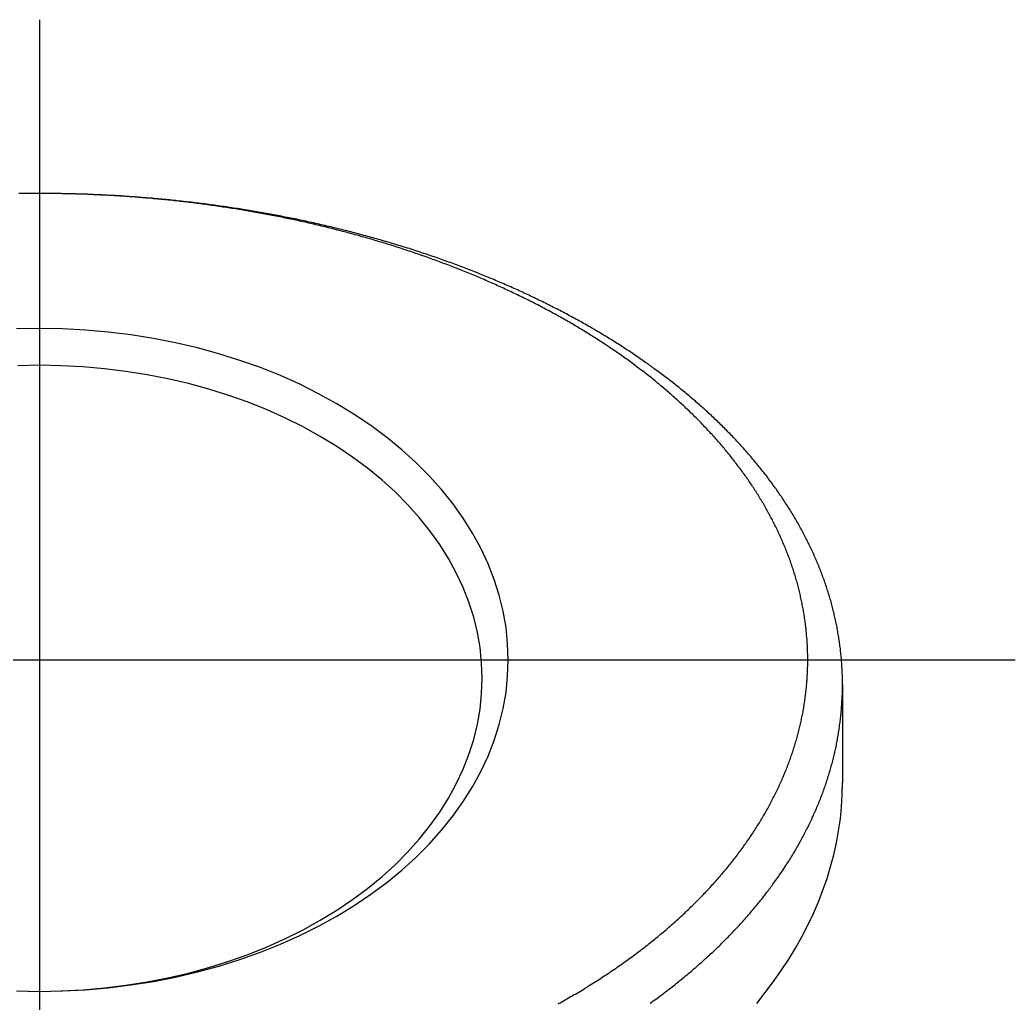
# Model space of a CAD drawing. Extents: x -9.8 to 63.4, y -19.1 to 44.7.
# Drawn here: x 51.97 to 63.43, y 33.32 to 44.65 of the extents above; entities that cross this region are included whole.
import ezdxf

# ---------------------------------------------------------------- set-up
doc = ezdxf.new("R2010")
doc.units = 0
doc.linetypes.add('CENTER', pattern=[50.8, 31.75, -6.35, 6.35, -6.35])
doc.layers.get('0').update_dxf_attribs({"linetype": 'CONTINUOUS'})
doc.layers.add('CENTER', color=1, linetype='CENTER')

msp = doc.modelspace()

# ---------------------------------------------------------------- linework, layer by layer
at = {"color": 7, "linetype": 'CONTINUOUS'}
msp.add_line((61.447, 36.995), (61.447, 35.863), dxfattribs=at)
at = {"color": 7}
for points in [[(59.23, 33.321, 0), (59.248, 33.334, 0), (59.267, 33.348, 0), (59.285, 33.361, 0), (59.304, 33.374, 0), (59.322, 33.388, 0), (59.34, 33.401, 0), (59.358, 33.415, 0), (59.376, 33.428, 0), (59.394, 33.442, 0), (59.412, 33.456, 0), (59.43, 33.469, 0), (59.448, 33.483, 0), (59.466, 33.497, 0), (59.483, 33.51, 0), (59.501, 33.524, 0), (59.518, 33.538, 0), (59.536, 33.552, 0), (59.553, 33.566, 0), (59.571, 33.58, 0), (59.588, 33.594, 0), (59.605, 33.608, 0), (59.622, 33.622, 0), (59.639, 33.636, 0), (59.656, 33.65, 0), (59.673, 33.664, 0), (59.69, 33.678, 0), (59.706, 33.692, 0), (59.723, 33.706, 0), (59.739, 33.721, 0), (59.756, 33.735, 0), (59.773, 33.749, 0), (59.789, 33.764, 0), (59.805, 33.778, 0), (59.821, 33.792, 0), (59.837, 33.807, 0), (59.853, 33.821, 0), (59.869, 33.836, 0), (59.885, 33.85, 0), (59.901, 33.864, 0), (59.917, 33.879, 0), (59.932, 33.894, 0), (59.948, 33.908, 0), (59.964, 33.923, 0), (59.979, 33.937, 0), (59.994, 33.952, 0), (60.01, 33.967, 0), (60.025, 33.981, 0), (60.04, 33.996, 0), (60.055, 34.011, 0), (60.07, 34.026, 0), (60.085, 34.04, 0), (60.099, 34.055, 0), (60.114, 34.07, 0), (60.129, 34.085, 0), (60.143, 34.099, 0), (60.158, 34.114, 0), (60.172, 34.129, 0), (60.186, 34.144, 0), (60.2, 34.159, 0), (60.215, 34.174, 0), (60.228, 34.189, 0), (60.242, 34.204, 0), (60.256, 34.219, 0), (60.27, 34.234, 0), (60.284, 34.249, 0), (60.297, 34.264, 0), (60.311, 34.279, 0), (60.325, 34.294, 0), (60.338, 34.31, 0), (60.351, 34.325, 0), (60.364, 34.34, 0), (60.378, 34.355, 0), (60.391, 34.37, 0), (60.404, 34.385, 0), (60.416, 34.401, 0), (60.429, 34.416, 0), (60.442, 34.431, 0), (60.455, 34.447, 0), (60.467, 34.462, 0), (60.48, 34.477, 0), (60.492, 34.492, 0), (60.505, 34.508, 0), (60.517, 34.523, 0), (60.529, 34.538, 0), (60.541, 34.554, 0), (60.553, 34.569, 0), (60.565, 34.585, 0), (60.577, 34.6, 0), (60.589, 34.616, 0), (60.6, 34.631, 0), (60.612, 34.647, 0), (60.623, 34.662, 0), (60.635, 34.678, 0), (60.646, 34.693, 0), (60.657, 34.709, 0), (60.669, 34.724, 0), (60.68, 34.74, 0), (60.691, 34.755, 0), (60.702, 34.771, 0), (60.712, 34.786, 0), (60.723, 34.802, 0), (60.734, 34.818, 0), (60.745, 34.833, 0), (60.755, 34.849, 0), (60.766, 34.865, 0), (60.776, 34.88, 0), (60.786, 34.896, 0), (60.797, 34.912, 0), (60.807, 34.927, 0), (60.817, 34.943, 0), (60.827, 34.959, 0), (60.837, 34.975, 0), (60.846, 34.99, 0), (60.856, 35.006, 0), (60.866, 35.022, 0), (60.875, 35.038, 0), (60.885, 35.053, 0), (60.894, 35.069, 0), (60.904, 35.085, 0), (60.913, 35.101, 0), (60.922, 35.117, 0), (60.931, 35.133, 0), (60.94, 35.149, 0), (60.949, 35.164, 0), (60.958, 35.18, 0), (60.967, 35.196, 0), (60.975, 35.212, 0), (60.984, 35.228, 0), (60.992, 35.244, 0), (61.001, 35.26, 0), (61.009, 35.276, 0), (61.017, 35.292, 0), (61.026, 35.308, 0), (61.034, 35.324, 0), (61.042, 35.34, 0), (61.05, 35.356, 0), (61.058, 35.372, 0), (61.065, 35.388, 0), (61.073, 35.404, 0), (61.081, 35.42, 0), (61.088, 35.436, 0), (61.096, 35.452, 0), (61.103, 35.468, 0), (61.111, 35.484, 0), (61.118, 35.5, 0), (61.125, 35.516, 0), (61.132, 35.532, 0), (61.139, 35.548, 0), (61.146, 35.565, 0), (61.153, 35.581, 0), (61.16, 35.597, 0), (61.166, 35.613, 0), (61.173, 35.629, 0), (61.179, 35.645, 0), (61.186, 35.661, 0), (61.192, 35.677, 0), (61.199, 35.694, 0), (61.205, 35.71, 0), (61.211, 35.726, 0), (61.217, 35.742, 0), (61.223, 35.758, 0), (61.229, 35.774, 0), (61.234, 35.791, 0), (61.24, 35.807, 0), (61.246, 35.823, 0), (61.251, 35.839, 0), (61.257, 35.855, 0), (61.262, 35.872, 0), (61.268, 35.888, 0), (61.273, 35.904, 0), (61.278, 35.92, 0), (61.283, 35.937, 0), (61.288, 35.953, 0), (61.293, 35.969, 0), (61.298, 35.985, 0), (61.303, 36.002, 0), (61.307, 36.018, 0), (61.312, 36.034, 0), (61.317, 36.05, 0), (61.321, 36.067, 0), (61.326, 36.083, 0), (61.33, 36.099, 0), (61.334, 36.115, 0), (61.338, 36.132, 0), (61.342, 36.148, 0), (61.346, 36.164, 0), (61.35, 36.181, 0), (61.354, 36.197, 0), (61.358, 36.213, 0), (61.361, 36.23, 0), (61.365, 36.246, 0), (61.369, 36.262, 0), (61.372, 36.279, 0), (61.376, 36.295, 0), (61.379, 36.311, 0), (61.382, 36.328, 0), (61.385, 36.344, 0), (61.388, 36.36, 0), (61.391, 36.377, 0), (61.394, 36.393, 0), (61.397, 36.409, 0), (61.4, 36.426, 0), (61.402, 36.442, 0), (61.405, 36.458, 0), (61.407, 36.475, 0), (61.41, 36.491, 0), (61.412, 36.507, 0), (61.414, 36.524, 0), (61.417, 36.54, 0), (61.419, 36.556, 0), (61.421, 36.573, 0), (61.423, 36.589, 0), (61.425, 36.606, 0), (61.426, 36.622, 0), (61.428, 36.638, 0), (61.43, 36.655, 0), (61.431, 36.671, 0), (61.433, 36.688, 0), (61.434, 36.704, 0), (61.436, 36.72, 0), (61.437, 36.737, 0), (61.438, 36.753, 0), (61.439, 36.77, 0), (61.44, 36.786, 0), (61.441, 36.802, 0), (61.442, 36.819, 0), (61.443, 36.835, 0), (61.444, 36.851, 0), (61.444, 36.868, 0), (61.445, 36.884, 0), (61.445, 36.901, 0), (61.446, 36.917, 0), (61.446, 36.933, 0), (61.446, 36.95, 0), (61.446, 36.966, 0), (61.447, 36.983, 0), (61.447, 36.999, 0), (61.446, 37.015, 0), (61.446, 37.032, 0), (61.446, 37.048, 0), (61.446, 37.065, 0), (61.445, 37.081, 0), (61.445, 37.097, 0), (61.444, 37.114, 0), (61.444, 37.13, 0), (61.443, 37.147, 0), (61.442, 37.163, 0), (61.442, 37.179, 0), (61.441, 37.196, 0), (61.44, 37.212, 0), (61.439, 37.228, 0), (61.438, 37.245, 0), (61.436, 37.261, 0), (61.435, 37.278, 0), (61.434, 37.294, 0), (61.432, 37.31, 0), (61.431, 37.327, 0), (61.429, 37.343, 0), (61.427, 37.359, 0), (61.425, 37.376, 0), (61.424, 37.392, 0), (61.422, 37.408, 0), (61.42, 37.425, 0), (61.418, 37.441, 0), (61.416, 37.457, 0), (61.413, 37.474, 0), (61.411, 37.49, 0), (61.409, 37.506, 0), (61.406, 37.523, 0), (61.404, 37.539, 0), (61.401, 37.555, 0), (61.398, 37.572, 0), (61.395, 37.588, 0), (61.393, 37.604, 0), (61.39, 37.62, 0), (61.387, 37.637, 0), (61.384, 37.653, 0), (61.38, 37.669, 0), (61.377, 37.685, 0), (61.374, 37.702, 0), (61.371, 37.718, 0), (61.367, 37.734, 0), (61.364, 37.751, 0), (61.36, 37.767, 0), (61.356, 37.783, 0), (61.352, 37.799, 0), (61.349, 37.815, 0), (61.345, 37.832, 0), (61.341, 37.848, 0), (61.337, 37.864, 0), (61.333, 37.88, 0), (61.328, 37.896, 0), (61.324, 37.912, 0), (61.32, 37.928, 0), (61.315, 37.945, 0), (61.311, 37.961, 0), (61.306, 37.977, 0), (61.301, 37.993, 0), (61.297, 38.009, 0), (61.292, 38.025, 0), (61.287, 38.041, 0), (61.282, 38.057, 0), (61.277, 38.073, 0), (61.272, 38.089, 0), (61.266, 38.105, 0), (61.261, 38.121, 0), (61.256, 38.138, 0), (61.25, 38.153, 0), (61.245, 38.169, 0), (61.239, 38.185, 0), (61.234, 38.201, 0), (61.228, 38.217, 0), (61.222, 38.233, 0), (61.216, 38.249, 0), (61.21, 38.265, 0), (61.204, 38.281, 0), (61.198, 38.297, 0), (61.192, 38.313, 0), (61.186, 38.328, 0), (61.179, 38.344, 0), (61.173, 38.36, 0), (61.166, 38.376, 0), (61.16, 38.392, 0), (61.153, 38.408, 0), (61.147, 38.423, 0), (61.14, 38.439, 0), (61.133, 38.455, 0), (61.126, 38.471, 0), (61.119, 38.486, 0), (61.112, 38.502, 0), (61.105, 38.518, 0), (61.098, 38.533, 0), (61.091, 38.549, 0), (61.083, 38.565, 0), (61.076, 38.58, 0), (61.068, 38.596, 0), (61.061, 38.611, 0), (61.053, 38.627, 0), (61.045, 38.642, 0), (61.038, 38.658, 0), (61.03, 38.673, 0), (61.022, 38.689, 0), (61.014, 38.704, 0), (61.006, 38.72, 0), (60.998, 38.735, 0), (60.99, 38.751, 0), (60.981, 38.766, 0), (60.973, 38.781, 0), (60.965, 38.797, 0), (60.956, 38.812, 0), (60.948, 38.827, 0), (60.939, 38.843, 0), (60.931, 38.858, 0), (60.922, 38.873, 0), (60.913, 38.888, 0), (60.904, 38.904, 0), (60.895, 38.919, 0), (60.886, 38.934, 0), (60.877, 38.949, 0), (60.868, 38.964, 0), (60.859, 38.979, 0), (60.849, 38.994, 0), (60.84, 39.009, 0), (60.831, 39.024, 0), (60.821, 39.039, 0), (60.812, 39.054, 0), (60.802, 39.069, 0), (60.792, 39.084, 0), (60.783, 39.099, 0), (60.773, 39.114, 0), (60.763, 39.129, 0), (60.753, 39.144, 0), (60.743, 39.159, 0), (60.733, 39.173, 0), (60.723, 39.188, 0), (60.713, 39.203, 0), (60.702, 39.218, 0), (60.692, 39.232, 0), (60.682, 39.247, 0), (60.671, 39.262, 0), (60.661, 39.276, 0), (60.65, 39.291, 0), (60.639, 39.306, 0), (60.629, 39.32, 0), (60.618, 39.335, 0), (60.607, 39.349, 0), (60.596, 39.364, 0), (60.585, 39.378, 0), (60.574, 39.393, 0), (60.563, 39.407, 0), (60.552, 39.421, 0), (60.541, 39.436, 0), (60.53, 39.45, 0), (60.519, 39.464, 0), (60.507, 39.479, 0), (60.496, 39.493, 0), (60.484, 39.507, 0), (60.473, 39.521, 0), (60.461, 39.535, 0), (60.449, 39.55, 0), (60.438, 39.564, 0), (60.426, 39.578, 0), (60.414, 39.592, 0), (60.402, 39.606, 0), (60.39, 39.62, 0), (60.378, 39.634, 0), (60.366, 39.648, 0), (60.354, 39.662, 0), (60.342, 39.676, 0), (60.33, 39.69, 0), (60.317, 39.703, 0), (60.305, 39.717, 0), (60.292, 39.731, 0), (60.28, 39.745, 0), (60.267, 39.758, 0), (60.255, 39.772, 0), (60.242, 39.786, 0), (60.23, 39.799, 0), (60.217, 39.813, 0), (60.204, 39.827, 0), (60.191, 39.84, 0), (60.178, 39.854, 0), (60.165, 39.867, 0), (60.152, 39.881, 0), (60.139, 39.894, 0), (60.126, 39.907, 0), (60.113, 39.921, 0), (60.1, 39.934, 0), (60.087, 39.947, 0), (60.073, 39.961, 0), (60.06, 39.974, 0), (60.046, 39.987, 0), (60.033, 40, 0), (60.019, 40.014, 0), (60.006, 40.027, 0), (59.992, 40.04, 0), (59.978, 40.053, 0), (59.965, 40.066, 0), (59.951, 40.079, 0), (59.937, 40.092, 0), (59.923, 40.105, 0), (59.909, 40.118, 0), (59.895, 40.131, 0), (59.881, 40.144, 0), (59.867, 40.156, 0), (59.853, 40.169, 0), (59.839, 40.182, 0), (59.825, 40.195, 0), (59.81, 40.207, 0), (59.796, 40.22, 0), (59.781, 40.233, 0), (59.767, 40.245, 0), (59.752, 40.258, 0), (59.738, 40.27, 0), (59.723, 40.283, 0), (59.709, 40.295, 0), (59.694, 40.308, 0), (59.679, 40.32, 0), (59.664, 40.333, 0), (59.65, 40.345, 0), (59.635, 40.358, 0), (59.62, 40.37, 0), (59.605, 40.382, 0), (59.59, 40.394, 0), (59.575, 40.407, 0), (59.56, 40.419, 0), (59.544, 40.431, 0), (59.529, 40.443, 0), (59.514, 40.455, 0), (59.499, 40.467, 0), (59.483, 40.479, 0), (59.468, 40.491, 0), (59.452, 40.503, 0), (59.437, 40.515, 0), (59.421, 40.527, 0), (59.406, 40.539, 0), (59.39, 40.551, 0), (59.374, 40.563, 0), (59.359, 40.575, 0), (59.343, 40.586, 0), (59.327, 40.598, 0), (59.311, 40.61, 0), (59.295, 40.621, 0), (59.279, 40.633, 0), (59.264, 40.645, 0), (59.248, 40.656, 0), (59.231, 40.668, 0), (59.215, 40.679, 0), (59.199, 40.691, 0), (59.183, 40.702, 0), (59.167, 40.714, 0), (59.15, 40.725, 0), (59.134, 40.736, 0), (59.118, 40.748, 0), (59.101, 40.759, 0), (59.085, 40.77, 0), (59.068, 40.782, 0), (59.052, 40.793, 0), (59.035, 40.804, 0), (59.019, 40.815, 0), (59.002, 40.826, 0), (58.985, 40.837, 0), (58.968, 40.848, 0), (58.952, 40.859, 0), (58.935, 40.87, 0), (58.918, 40.881, 0), (58.901, 40.892, 0), (58.884, 40.903, 0), (58.867, 40.914, 0), (58.85, 40.925, 0), (58.833, 40.935, 0), (58.816, 40.946, 0), (58.798, 40.957, 0), (58.781, 40.968, 0), (58.764, 40.978, 0), (58.747, 40.989, 0), (58.73, 41, 0), (58.712, 41.01, 0), (58.695, 41.021, 0), (58.677, 41.031, 0), (58.66, 41.042, 0), (58.642, 41.052, 0), (58.625, 41.062, 0), (58.607, 41.073, 0), (58.59, 41.083, 0), (58.572, 41.093, 0), (58.554, 41.104, 0), (58.536, 41.114, 0), (58.519, 41.124, 0), (58.501, 41.134, 0), (58.483, 41.145, 0), (58.465, 41.155, 0), (58.447, 41.165, 0), (58.429, 41.175, 0), (58.411, 41.185, 0), (58.393, 41.195, 0), (58.375, 41.205, 0), (58.357, 41.215, 0), (58.339, 41.224, 0), (58.321, 41.234, 0), (58.303, 41.244, 0), (58.284, 41.254, 0), (58.266, 41.264, 0), (58.248, 41.273, 0), (58.229, 41.283, 0), (58.211, 41.293, 0), (58.193, 41.302, 0), (58.174, 41.312, 0), (58.156, 41.321, 0), (58.137, 41.331, 0), (58.118, 41.34, 0), (58.1, 41.35, 0), (58.081, 41.359, 0), (58.063, 41.369, 0), (58.044, 41.378, 0), (58.025, 41.387, 0), (58.006, 41.397, 0), (57.988, 41.406, 0), (57.969, 41.415, 0), (57.95, 41.424, 0), (57.931, 41.433, 0), (57.912, 41.443, 0), (57.893, 41.452, 0), (57.874, 41.461, 0), (57.855, 41.47, 0), (57.836, 41.479, 0), (57.817, 41.488, 0), (57.798, 41.496, 0), (57.779, 41.505, 0), (57.76, 41.514, 0), (57.741, 41.523, 0), (57.721, 41.532, 0), (57.702, 41.541, 0), (57.683, 41.549, 0), (57.664, 41.558, 0), (57.644, 41.566, 0), (57.625, 41.575, 0), (57.605, 41.584, 0), (57.586, 41.592, 0), (57.567, 41.601, 0), (57.547, 41.609, 0), (57.528, 41.618, 0), (57.508, 41.626, 0), (57.489, 41.634, 0), (57.469, 41.643, 0), (57.449, 41.651, 0), (57.43, 41.659, 0), (57.41, 41.668, 0), (57.39, 41.676, 0), (57.371, 41.684, 0), (57.351, 41.692, 0), (57.331, 41.7, 0), (57.311, 41.708, 0), (57.291, 41.716, 0), (57.272, 41.724, 0), (57.252, 41.732, 0), (57.232, 41.74, 0), (57.212, 41.748, 0), (57.192, 41.756, 0), (57.172, 41.764, 0), (57.152, 41.771, 0), (57.132, 41.779, 0), (57.112, 41.787, 0), (57.092, 41.795, 0), (57.072, 41.802, 0), (57.051, 41.81, 0), (57.031, 41.817, 0), (57.011, 41.825, 0), (56.991, 41.833, 0), (56.971, 41.84, 0), (56.951, 41.847, 0), (56.93, 41.855, 0), (56.91, 41.862, 0), (56.89, 41.87, 0), (56.869, 41.877, 0), (56.849, 41.884, 0), (56.829, 41.891, 0), (56.808, 41.898, 0), (56.788, 41.906, 0), (56.767, 41.913, 0), (56.747, 41.92, 0), (56.727, 41.927, 0), (56.706, 41.934, 0), (56.685, 41.941, 0), (56.665, 41.948, 0), (56.644, 41.955, 0), (56.624, 41.962, 0), (56.603, 41.968, 0), (56.583, 41.975, 0), (56.562, 41.982, 0), (56.541, 41.989, 0), (56.52, 41.996, 0), (56.5, 42.002, 0), (56.479, 42.009, 0), (56.458, 42.016, 0), (56.438, 42.022, 0), (56.417, 42.029, 0), (56.396, 42.035, 0), (56.375, 42.042, 0), (56.354, 42.048, 0), (56.333, 42.054, 0), (56.312, 42.061, 0), (56.292, 42.067, 0), (56.271, 42.073, 0), (56.25, 42.08, 0), (56.229, 42.086, 0), (56.208, 42.092, 0), (56.187, 42.098, 0), (56.166, 42.104, 0), (56.145, 42.111, 0), (56.124, 42.117, 0), (56.103, 42.123, 0), (56.082, 42.129, 0), (56.06, 42.135, 0), (56.039, 42.14, 0), (56.018, 42.146, 0), (55.997, 42.152, 0), (55.976, 42.158, 0), (55.955, 42.164, 0), (55.934, 42.169, 0), (55.912, 42.175, 0), (55.891, 42.181, 0), (55.87, 42.187, 0), (55.848, 42.192, 0), (55.827, 42.198, 0), (55.806, 42.203, 0), (55.785, 42.209, 0), (55.763, 42.214, 0), (55.742, 42.22, 0), (55.72, 42.225, 0), (55.699, 42.23, 0), (55.678, 42.236, 0), (55.656, 42.241, 0), (55.635, 42.246, 0), (55.613, 42.252, 0), (55.592, 42.257, 0), (55.57, 42.262, 0), (55.549, 42.267, 0), (55.527, 42.272, 0), (55.506, 42.277, 0), (55.484, 42.282, 0), (55.463, 42.287, 0), (55.441, 42.292, 0), (55.419, 42.297, 0), (55.398, 42.302, 0), (55.376, 42.307, 0), (55.355, 42.312, 0), (55.333, 42.317, 0), (55.311, 42.321, 0), (55.29, 42.326, 0), (55.268, 42.331, 0), (55.246, 42.335, 0), (55.225, 42.34, 0), (55.203, 42.345, 0), (55.181, 42.349, 0), (55.159, 42.354, 0), (55.138, 42.358, 0), (55.116, 42.363, 0), (55.094, 42.367, 0), (55.072, 42.371, 0), (55.05, 42.376, 0), (55.029, 42.38, 0), (55.007, 42.384, 0), (54.985, 42.389, 0), (54.963, 42.393, 0), (54.941, 42.397, 0), (54.919, 42.401, 0), (54.897, 42.405, 0), (54.875, 42.409, 0), (54.853, 42.413, 0), (54.831, 42.417, 0), (54.809, 42.421, 0), (54.787, 42.425, 0), (54.766, 42.429, 0), (54.743, 42.433, 0), (54.721, 42.437, 0), (54.699, 42.441, 0), (54.677, 42.444, 0), (54.655, 42.448, 0), (54.633, 42.452, 0), (54.611, 42.456, 0), (54.589, 42.459, 0), (54.567, 42.463, 0), (54.545, 42.466, 0), (54.523, 42.47, 0), (54.501, 42.473, 0), (54.479, 42.477, 0), (54.456, 42.48, 0), (54.434, 42.484, 0), (54.412, 42.487, 0), (54.39, 42.49, 0), (54.368, 42.494, 0), (54.346, 42.497, 0), (54.323, 42.5, 0), (54.301, 42.503, 0), (54.279, 42.507, 0), (54.257, 42.51, 0), (54.234, 42.513, 0), (54.212, 42.516, 0), (54.19, 42.519, 0), (54.168, 42.522, 0), (54.145, 42.525, 0), (54.123, 42.528, 0), (54.101, 42.531, 0), (54.079, 42.533, 0), (54.056, 42.536, 0), (54.034, 42.539, 0), (54.012, 42.542, 0), (53.989, 42.544, 0), (53.967, 42.547, 0), (53.945, 42.55, 0), (53.922, 42.552, 0), (53.9, 42.555, 0), (53.878, 42.557, 0), (53.855, 42.56, 0), (53.833, 42.562, 0), (53.81, 42.565, 0), (53.788, 42.567, 0), (53.766, 42.57, 0), (53.743, 42.572, 0), (53.721, 42.574, 0), (53.698, 42.577, 0), (53.676, 42.579, 0), (53.654, 42.581, 0), (53.631, 42.583, 0), (53.608, 42.585, 0), (53.586, 42.587, 0), (53.564, 42.59, 0), (53.541, 42.592, 0), (53.519, 42.594, 0), (53.496, 42.596, 0), (53.474, 42.597, 0), (53.451, 42.599, 0), (53.429, 42.601, 0), (53.406, 42.603, 0), (53.384, 42.605, 0), (53.361, 42.607, 0), (53.339, 42.608, 0), (53.316, 42.61, 0), (53.294, 42.612, 0), (53.271, 42.613, 0), (53.248, 42.615, 0), (53.226, 42.617, 0), (53.203, 42.618, 0), (53.181, 42.62, 0), (53.158, 42.621, 0), (53.136, 42.623, 0), (53.113, 42.624, 0), (53.09, 42.625, 0), (53.068, 42.627, 0), (53.045, 42.628, 0), (53.023, 42.629, 0), (53, 42.63, 0), (52.978, 42.632, 0), (52.955, 42.633, 0), (52.932, 42.634, 0), (52.91, 42.635, 0), (52.887, 42.636, 0), (52.864, 42.637, 0), (52.842, 42.638, 0), (52.819, 42.639, 0), (52.797, 42.64, 0), (52.774, 42.641, 0), (52.751, 42.642, 0), (52.729, 42.642, 0), (52.706, 42.643, 0), (52.684, 42.644, 0), (52.661, 42.645, 0), (52.638, 42.645, 0), (52.616, 42.646, 0), (52.593, 42.647, 0), (52.57, 42.647, 0), (52.548, 42.648, 0), (52.525, 42.648, 0), (52.502, 42.649, 0), (52.48, 42.649, 0), (52.457, 42.649, 0), (52.434, 42.65, 0), (52.412, 42.65, 0), (52.389, 42.651, 0), (52.367, 42.651, 0), (52.344, 42.651, 0), (52.321, 42.651, 0), (52.298, 42.651, 0), (52.276, 42.651, 0), (52.253, 42.652, 0), (52.23, 42.652, 0), (52.208, 42.652, 0), (52.185, 42.652, 0), (52.163, 42.652, 0), (52.14, 42.652, 0), (52.117, 42.651, 0), (52.095, 42.651, 0), (52.072, 42.651, 0), (52.049, 42.651, 0), (52.027, 42.651, 0), (52.004, 42.651, 0), (51.981, 42.65, 0), (51.959, 42.65, 0)], [(58.173, 33.316, 0), (58.193, 33.327, 0), (58.213, 33.338, 0), (58.233, 33.349, 0), (58.252, 33.36, 0), (58.272, 33.371, 0), (58.292, 33.383, 0), (58.311, 33.394, 0), (58.331, 33.405, 0), (58.35, 33.417, 0), (58.37, 33.428, 0), (58.389, 33.44, 0), (58.408, 33.451, 0), (58.428, 33.463, 0), (58.447, 33.474, 0), (58.466, 33.486, 0), (58.485, 33.498, 0), (58.504, 33.509, 0), (58.523, 33.521, 0), (58.542, 33.533, 0), (58.561, 33.545, 0), (58.58, 33.557, 0), (58.599, 33.569, 0), (58.618, 33.581, 0), (58.636, 33.593, 0), (58.655, 33.605, 0), (58.674, 33.617, 0), (58.692, 33.629, 0), (58.711, 33.641, 0), (58.729, 33.653, 0), (58.747, 33.665, 0), (58.766, 33.678, 0), (58.784, 33.69, 0), (58.802, 33.702, 0), (58.82, 33.715, 0), (58.838, 33.727, 0), (58.856, 33.74, 0), (58.874, 33.752, 0), (58.892, 33.765, 0), (58.91, 33.777, 0), (58.928, 33.79, 0), (58.945, 33.803, 0), (58.963, 33.815, 0), (58.981, 33.828, 0), (58.998, 33.841, 0), (59.016, 33.853, 0), (59.033, 33.866, 0), (59.05, 33.879, 0), (59.068, 33.892, 0), (59.085, 33.905, 0), (59.102, 33.918, 0), (59.119, 33.931, 0), (59.136, 33.944, 0), (59.153, 33.957, 0), (59.17, 33.97, 0), (59.187, 33.983, 0), (59.203, 33.996, 0), (59.22, 34.009, 0), (59.237, 34.022, 0), (59.253, 34.036, 0), (59.27, 34.049, 0), (59.286, 34.062, 0), (59.302, 34.075, 0), (59.319, 34.089, 0), (59.335, 34.102, 0), (59.351, 34.116, 0), (59.367, 34.129, 0), (59.383, 34.142, 0), (59.399, 34.156, 0), (59.415, 34.169, 0), (59.43, 34.183, 0), (59.446, 34.197, 0), (59.462, 34.21, 0), (59.477, 34.224, 0), (59.493, 34.237, 0), (59.508, 34.251, 0), (59.523, 34.265, 0), (59.539, 34.278, 0), (59.554, 34.292, 0), (59.569, 34.306, 0), (59.584, 34.32, 0), (59.599, 34.333, 0), (59.614, 34.347, 0), (59.629, 34.361, 0), (59.643, 34.375, 0), (59.658, 34.389, 0), (59.672, 34.403, 0), (59.687, 34.417, 0), (59.701, 34.431, 0), (59.716, 34.444, 0), (59.73, 34.459, 0), (59.744, 34.472, 0), (59.758, 34.487, 0), (59.772, 34.501, 0), (59.786, 34.515, 0), (59.8, 34.529, 0), (59.814, 34.543, 0), (59.827, 34.557, 0), (59.841, 34.571, 0), (59.855, 34.585, 0), (59.868, 34.599, 0), (59.882, 34.614, 0), (59.895, 34.628, 0), (59.908, 34.642, 0), (59.921, 34.656, 0), (59.934, 34.67, 0), (59.947, 34.685, 0), (59.96, 34.699, 0), (59.973, 34.713, 0), (59.986, 34.728, 0), (59.998, 34.742, 0), (60.011, 34.756, 0), (60.024, 34.771, 0), (60.036, 34.785, 0), (60.048, 34.8, 0), (60.061, 34.814, 0), (60.073, 34.828, 0), (60.085, 34.843, 0), (60.097, 34.857, 0), (60.109, 34.872, 0), (60.121, 34.886, 0), (60.133, 34.901, 0), (60.145, 34.915, 0), (60.156, 34.93, 0), (60.168, 34.944, 0), (60.179, 34.959, 0), (60.191, 34.974, 0), (60.202, 34.988, 0), (60.214, 35.003, 0), (60.225, 35.017, 0), (60.236, 35.032, 0), (60.247, 35.047, 0), (60.258, 35.061, 0), (60.269, 35.076, 0), (60.28, 35.091, 0), (60.291, 35.105, 0), (60.301, 35.12, 0), (60.312, 35.135, 0), (60.322, 35.15, 0), (60.333, 35.164, 0), (60.343, 35.179, 0), (60.353, 35.194, 0), (60.364, 35.209, 0), (60.374, 35.223, 0), (60.384, 35.238, 0), (60.394, 35.253, 0), (60.404, 35.268, 0), (60.413, 35.283, 0), (60.423, 35.297, 0), (60.433, 35.312, 0), (60.442, 35.327, 0), (60.452, 35.342, 0), (60.461, 35.357, 0), (60.471, 35.372, 0), (60.48, 35.387, 0), (60.489, 35.402, 0), (60.498, 35.417, 0), (60.507, 35.431, 0), (60.516, 35.447, 0), (60.525, 35.461, 0), (60.534, 35.476, 0), (60.543, 35.491, 0), (60.551, 35.506, 0), (60.56, 35.521, 0), (60.569, 35.536, 0), (60.577, 35.551, 0), (60.585, 35.566, 0), (60.594, 35.581, 0), (60.602, 35.596, 0), (60.61, 35.611, 0), (60.618, 35.627, 0), (60.626, 35.642, 0), (60.634, 35.657, 0), (60.642, 35.672, 0), (60.649, 35.687, 0), (60.657, 35.702, 0), (60.665, 35.717, 0), (60.672, 35.732, 0), (60.68, 35.747, 0), (60.687, 35.762, 0), (60.694, 35.778, 0), (60.702, 35.793, 0), (60.709, 35.808, 0), (60.716, 35.823, 0), (60.723, 35.838, 0), (60.73, 35.853, 0), (60.736, 35.868, 0), (60.743, 35.884, 0), (60.75, 35.899, 0), (60.757, 35.914, 0), (60.763, 35.929, 0), (60.77, 35.944, 0), (60.776, 35.96, 0), (60.782, 35.975, 0), (60.788, 35.99, 0), (60.795, 36.005, 0), (60.801, 36.02, 0), (60.807, 36.036, 0), (60.813, 36.051, 0), (60.819, 36.066, 0), (60.824, 36.081, 0), (60.83, 36.097, 0), (60.836, 36.112, 0), (60.841, 36.127, 0), (60.847, 36.142, 0), (60.852, 36.158, 0), (60.857, 36.173, 0), (60.863, 36.188, 0), (60.868, 36.204, 0), (60.873, 36.219, 0), (60.878, 36.234, 0), (60.883, 36.25, 0), (60.888, 36.265, 0), (60.893, 36.28, 0), (60.897, 36.295, 0), (60.902, 36.311, 0), (60.907, 36.326, 0), (60.911, 36.342, 0), (60.916, 36.357, 0), (60.92, 36.372, 0), (60.924, 36.388, 0), (60.928, 36.403, 0), (60.932, 36.418, 0), (60.937, 36.434, 0), (60.941, 36.449, 0), (60.944, 36.464, 0), (60.948, 36.48, 0), (60.952, 36.495, 0), (60.956, 36.51, 0), (60.959, 36.526, 0), (60.963, 36.541, 0), (60.966, 36.557, 0), (60.97, 36.572, 0), (60.973, 36.587, 0), (60.976, 36.603, 0), (60.98, 36.618, 0), (60.983, 36.633, 0), (60.986, 36.649, 0), (60.989, 36.664, 0), (60.992, 36.68, 0), (60.994, 36.695, 0), (60.997, 36.711, 0), (61, 36.726, 0), (61.002, 36.741, 0), (61.005, 36.757, 0), (61.007, 36.772, 0), (61.01, 36.788, 0), (61.012, 36.803, 0), (61.014, 36.818, 0), (61.016, 36.834, 0), (61.018, 36.849, 0), (61.02, 36.865, 0), (61.022, 36.88, 0), (61.024, 36.896, 0), (61.026, 36.911, 0), (61.028, 36.926, 0), (61.029, 36.942, 0), (61.031, 36.957, 0), (61.032, 36.973, 0), (61.034, 36.988, 0), (61.035, 37.004, 0), (61.036, 37.019, 0), (61.037, 37.035, 0), (61.039, 37.05, 0), (61.04, 37.065, 0), (61.041, 37.081, 0), (61.041, 37.096, 0), (61.042, 37.112, 0), (61.043, 37.127, 0), (61.044, 37.143, 0), (61.044, 37.158, 0), (61.045, 37.173, 0), (61.045, 37.189, 0), (61.046, 37.204, 0), (61.046, 37.22, 0), (61.046, 37.235, 0), (61.046, 37.251, 0), (61.047, 37.266, 0), (61.047, 37.282, 0), (61.047, 37.297, 0), (61.046, 37.312, 0), (61.046, 37.328, 0), (61.046, 37.343, 0), (61.045, 37.359, 0), (61.045, 37.374, 0), (61.045, 37.39, 0), (61.044, 37.405, 0), (61.043, 37.421, 0), (61.043, 37.436, 0), (61.042, 37.452, 0), (61.041, 37.467, 0), (61.04, 37.482, 0), (61.039, 37.498, 0), (61.038, 37.513, 0), (61.037, 37.529, 0), (61.036, 37.544, 0), (61.034, 37.559, 0), (61.033, 37.575, 0), (61.032, 37.59, 0), (61.03, 37.606, 0), (61.028, 37.621, 0), (61.027, 37.636, 0), (61.025, 37.652, 0), (61.023, 37.667, 0), (61.021, 37.683, 0), (61.019, 37.698, 0), (61.017, 37.714, 0), (61.015, 37.729, 0), (61.013, 37.744, 0), (61.011, 37.76, 0), (61.008, 37.775, 0), (61.006, 37.79, 0), (61.004, 37.806, 0), (61.001, 37.821, 0), (60.998, 37.837, 0), (60.996, 37.852, 0), (60.993, 37.867, 0), (60.99, 37.883, 0), (60.987, 37.898, 0), (60.984, 37.913, 0), (60.981, 37.928, 0), (60.978, 37.944, 0), (60.975, 37.959, 0), (60.972, 37.974, 0), (60.968, 37.99, 0), (60.965, 38.005, 0), (60.962, 38.02, 0), (60.958, 38.036, 0), (60.954, 38.051, 0), (60.951, 38.066, 0), (60.947, 38.081, 0), (60.943, 38.097, 0), (60.939, 38.112, 0), (60.935, 38.127, 0), (60.931, 38.142, 0), (60.927, 38.158, 0), (60.923, 38.173, 0), (60.918, 38.188, 0), (60.914, 38.203, 0), (60.91, 38.218, 0), (60.905, 38.234, 0), (60.901, 38.249, 0), (60.896, 38.264, 0), (60.891, 38.279, 0), (60.886, 38.294, 0), (60.882, 38.309, 0), (60.877, 38.325, 0), (60.872, 38.34, 0), (60.867, 38.355, 0), (60.862, 38.37, 0), (60.856, 38.385, 0), (60.851, 38.4, 0), (60.846, 38.415, 0), (60.84, 38.43, 0), (60.835, 38.445, 0), (60.829, 38.46, 0), (60.824, 38.475, 0), (60.818, 38.49, 0), (60.812, 38.505, 0), (60.806, 38.52, 0), (60.801, 38.535, 0), (60.795, 38.55, 0), (60.789, 38.565, 0), (60.782, 38.58, 0), (60.776, 38.595, 0), (60.77, 38.61, 0), (60.764, 38.624, 0), (60.757, 38.639, 0), (60.751, 38.654, 0), (60.744, 38.669, 0), (60.738, 38.684, 0), (60.731, 38.699, 0), (60.724, 38.713, 0), (60.718, 38.728, 0), (60.711, 38.743, 0), (60.704, 38.758, 0), (60.697, 38.773, 0), (60.69, 38.787, 0), (60.683, 38.802, 0), (60.675, 38.817, 0), (60.668, 38.831, 0), (60.661, 38.846, 0), (60.654, 38.861, 0), (60.646, 38.875, 0), (60.639, 38.89, 0), (60.631, 38.904, 0), (60.623, 38.919, 0), (60.615, 38.934, 0), (60.608, 38.948, 0), (60.6, 38.962, 0), (60.592, 38.977, 0), (60.584, 38.992, 0), (60.576, 39.006, 0), (60.568, 39.02, 0), (60.559, 39.035, 0), (60.551, 39.049, 0), (60.543, 39.064, 0), (60.535, 39.078, 0), (60.526, 39.092, 0), (60.518, 39.107, 0), (60.509, 39.121, 0), (60.5, 39.135, 0), (60.492, 39.15, 0), (60.483, 39.164, 0), (60.474, 39.178, 0), (60.465, 39.192, 0), (60.456, 39.206, 0), (60.447, 39.221, 0), (60.438, 39.235, 0), (60.429, 39.249, 0), (60.42, 39.263, 0), (60.41, 39.277, 0), (60.401, 39.291, 0), (60.392, 39.305, 0), (60.382, 39.319, 0), (60.373, 39.333, 0), (60.363, 39.347, 0), (60.353, 39.361, 0), (60.344, 39.375, 0), (60.334, 39.389, 0), (60.324, 39.403, 0), (60.314, 39.417, 0), (60.304, 39.431, 0), (60.294, 39.445, 0), (60.284, 39.459, 0), (60.274, 39.472, 0), (60.264, 39.486, 0), (60.254, 39.5, 0), (60.243, 39.514, 0), (60.233, 39.527, 0), (60.223, 39.541, 0), (60.212, 39.554, 0), (60.202, 39.568, 0), (60.191, 39.582, 0), (60.18, 39.595, 0), (60.17, 39.609, 0), (60.159, 39.622, 0), (60.148, 39.636, 0), (60.137, 39.649, 0), (60.126, 39.663, 0), (60.115, 39.676, 0), (60.104, 39.69, 0), (60.093, 39.703, 0), (60.082, 39.716, 0), (60.071, 39.73, 0), (60.059, 39.743, 0), (60.048, 39.756, 0), (60.037, 39.77, 0), (60.025, 39.783, 0), (60.014, 39.796, 0), (60.002, 39.809, 0), (59.991, 39.822, 0), (59.979, 39.835, 0), (59.967, 39.849, 0), (59.955, 39.861, 0), (59.944, 39.875, 0), (59.932, 39.888, 0), (59.92, 39.901, 0), (59.908, 39.913, 0), (59.896, 39.926, 0), (59.884, 39.939, 0), (59.872, 39.952, 0), (59.859, 39.965, 0), (59.847, 39.978, 0), (59.835, 39.991, 0), (59.822, 40.004, 0), (59.81, 40.016, 0), (59.798, 40.029, 0), (59.785, 40.042, 0), (59.773, 40.054, 0), (59.76, 40.067, 0), (59.747, 40.08, 0), (59.735, 40.092, 0), (59.722, 40.105, 0), (59.709, 40.117, 0), (59.696, 40.13, 0), (59.683, 40.142, 0), (59.67, 40.155, 0), (59.657, 40.167, 0), (59.644, 40.179, 0), (59.631, 40.192, 0), (59.618, 40.204, 0), (59.605, 40.216, 0), (59.592, 40.229, 0), (59.578, 40.241, 0), (59.565, 40.253, 0), (59.551, 40.265, 0), (59.538, 40.278, 0), (59.525, 40.29, 0), (59.511, 40.302, 0), (59.498, 40.314, 0), (59.484, 40.326, 0), (59.47, 40.338, 0), (59.456, 40.35, 0), (59.443, 40.362, 0), (59.429, 40.374, 0), (59.415, 40.386, 0), (59.401, 40.398, 0), (59.387, 40.41, 0), (59.373, 40.421, 0), (59.359, 40.433, 0), (59.345, 40.445, 0), (59.331, 40.457, 0), (59.316, 40.468, 0), (59.302, 40.48, 0), (59.288, 40.492, 0), (59.274, 40.503, 0), (59.259, 40.515, 0), (59.245, 40.526, 0), (59.23, 40.538, 0), (59.216, 40.55, 0), (59.201, 40.561, 0), (59.187, 40.572, 0), (59.172, 40.584, 0), (59.157, 40.595, 0), (59.142, 40.607, 0), (59.128, 40.618, 0), (59.113, 40.629, 0), (59.098, 40.641, 0), (59.083, 40.652, 0), (59.068, 40.663, 0), (59.053, 40.674, 0), (59.038, 40.686, 0), (59.023, 40.697, 0), (59.008, 40.708, 0), (58.992, 40.719, 0), (58.977, 40.73, 0), (58.962, 40.741, 0), (58.947, 40.752, 0), (58.931, 40.763, 0), (58.916, 40.774, 0), (58.901, 40.785, 0), (58.885, 40.796, 0), (58.87, 40.807, 0), (58.854, 40.817, 0), (58.838, 40.828, 0), (58.823, 40.839, 0), (58.807, 40.85, 0), (58.791, 40.86, 0), (58.776, 40.871, 0), (58.76, 40.882, 0), (58.744, 40.892, 0), (58.728, 40.903, 0), (58.712, 40.913, 0), (58.696, 40.924, 0), (58.68, 40.934, 0), (58.664, 40.945, 0), (58.648, 40.955, 0), (58.632, 40.966, 0), (58.615, 40.976, 0), (58.599, 40.987, 0), (58.583, 40.997, 0), (58.567, 41.007, 0), (58.55, 41.017, 0), (58.534, 41.028, 0), (58.518, 41.038, 0), (58.501, 41.048, 0), (58.485, 41.058, 0), (58.468, 41.068, 0), (58.452, 41.078, 0), (58.435, 41.088, 0), (58.418, 41.098, 0), (58.402, 41.108, 0), (58.385, 41.118, 0), (58.368, 41.128, 0), (58.351, 41.138, 0), (58.335, 41.148, 0), (58.318, 41.158, 0), (58.301, 41.168, 0), (58.284, 41.178, 0), (58.267, 41.187, 0), (58.25, 41.197, 0), (58.233, 41.207, 0), (58.216, 41.216, 0), (58.199, 41.226, 0), (58.181, 41.236, 0), (58.164, 41.245, 0), (58.147, 41.255, 0), (58.13, 41.264, 0), (58.112, 41.274, 0), (58.095, 41.283, 0), (58.078, 41.292, 0), (58.06, 41.302, 0), (58.043, 41.311, 0), (58.026, 41.32, 0), (58.008, 41.33, 0), (57.99, 41.339, 0), (57.973, 41.348, 0), (57.955, 41.357, 0), (57.938, 41.367, 0), (57.92, 41.376, 0), (57.902, 41.385, 0), (57.885, 41.394, 0), (57.867, 41.403, 0), (57.849, 41.412, 0), (57.831, 41.421, 0), (57.813, 41.43, 0), (57.795, 41.439, 0), (57.778, 41.447, 0), (57.76, 41.456, 0), (57.742, 41.465, 0), (57.724, 41.474, 0), (57.705, 41.483, 0), (57.687, 41.491, 0), (57.669, 41.5, 0), (57.651, 41.509, 0), (57.633, 41.517, 0), (57.615, 41.526, 0), (57.596, 41.535, 0), (57.578, 41.543, 0), (57.56, 41.551, 0), (57.542, 41.56, 0), (57.523, 41.568, 0), (57.505, 41.577, 0), (57.486, 41.585, 0), (57.468, 41.593, 0), (57.45, 41.602, 0), (57.431, 41.61, 0), (57.412, 41.618, 0), (57.394, 41.627, 0), (57.375, 41.635, 0), (57.357, 41.643, 0), (57.338, 41.651, 0), (57.319, 41.659, 0), (57.301, 41.667, 0), (57.282, 41.675, 0), (57.263, 41.683, 0), (57.244, 41.691, 0), (57.226, 41.699, 0), (57.207, 41.707, 0), (57.188, 41.715, 0), (57.169, 41.722, 0), (57.15, 41.73, 0), (57.131, 41.738, 0), (57.112, 41.746, 0), (57.093, 41.753, 0), (57.074, 41.761, 0), (57.055, 41.769, 0), (57.036, 41.776, 0), (57.017, 41.784, 0), (56.998, 41.791, 0), (56.979, 41.799, 0), (56.959, 41.806, 0), (56.94, 41.814, 0), (56.921, 41.821, 0), (56.902, 41.828, 0), (56.883, 41.836, 0), (56.863, 41.843, 0), (56.844, 41.85, 0), (56.825, 41.858, 0), (56.805, 41.865, 0), (56.786, 41.872, 0), (56.767, 41.879, 0), (56.747, 41.886, 0), (56.728, 41.893, 0), (56.708, 41.9, 0), (56.689, 41.907, 0), (56.669, 41.914, 0), (56.65, 41.921, 0), (56.63, 41.928, 0), (56.611, 41.935, 0), (56.591, 41.942, 0), (56.571, 41.949, 0), (56.552, 41.955, 0), (56.532, 41.962, 0), (56.512, 41.969, 0), (56.493, 41.975, 0), (56.473, 41.982, 0), (56.453, 41.989, 0), (56.433, 41.995, 0), (56.414, 42.002, 0), (56.394, 42.008, 0), (56.374, 42.015, 0), (56.354, 42.021, 0), (56.334, 42.028, 0), (56.314, 42.034, 0), (56.294, 42.04, 0), (56.275, 42.047, 0), (56.255, 42.053, 0), (56.235, 42.059, 0), (56.215, 42.065, 0), (56.195, 42.072, 0), (56.175, 42.078, 0), (56.155, 42.084, 0), (56.135, 42.09, 0), (56.114, 42.096, 0), (56.094, 42.102, 0), (56.074, 42.108, 0), (56.054, 42.114, 0), (56.034, 42.12, 0), (56.014, 42.126, 0), (55.994, 42.132, 0), (55.973, 42.137, 0), (55.953, 42.143, 0), (55.933, 42.149, 0), (55.913, 42.154, 0), (55.892, 42.16, 0), (55.872, 42.166, 0), (55.852, 42.172, 0), (55.831, 42.177, 0), (55.811, 42.183, 0), (55.791, 42.188, 0), (55.77, 42.194, 0), (55.75, 42.199, 0), (55.73, 42.205, 0), (55.709, 42.21, 0), (55.689, 42.215, 0), (55.668, 42.221, 0), (55.648, 42.226, 0), (55.627, 42.231, 0), (55.607, 42.236, 0), (55.586, 42.242, 0), (55.566, 42.247, 0), (55.545, 42.252, 0), (55.525, 42.257, 0), (55.504, 42.262, 0), (55.483, 42.267, 0), (55.463, 42.272, 0), (55.442, 42.277, 0), (55.421, 42.282, 0), (55.401, 42.287, 0), (55.38, 42.292, 0), (55.359, 42.297, 0), (55.339, 42.301, 0), (55.318, 42.306, 0), (55.297, 42.311, 0), (55.276, 42.316, 0), (55.256, 42.32, 0), (55.235, 42.325, 0), (55.214, 42.329, 0), (55.193, 42.334, 0), (55.172, 42.339, 0), (55.151, 42.343, 0), (55.131, 42.347, 0), (55.11, 42.352, 0), (55.089, 42.356, 0), (55.068, 42.361, 0), (55.047, 42.365, 0), (55.026, 42.369, 0), (55.005, 42.374, 0), (54.984, 42.378, 0), (54.963, 42.382, 0), (54.942, 42.386, 0), (54.921, 42.39, 0), (54.9, 42.395, 0), (54.879, 42.399, 0), (54.858, 42.403, 0), (54.837, 42.407, 0), (54.816, 42.411, 0), (54.795, 42.415, 0), (54.774, 42.419, 0), (54.753, 42.422, 0), (54.732, 42.426, 0), (54.711, 42.43, 0), (54.69, 42.434, 0), (54.668, 42.438, 0), (54.647, 42.441, 0), (54.626, 42.445, 0), (54.605, 42.449, 0), (54.584, 42.452, 0), (54.563, 42.456, 0), (54.541, 42.459, 0), (54.52, 42.463, 0), (54.499, 42.467, 0), (54.478, 42.47, 0), (54.456, 42.473, 0), (54.435, 42.477, 0), (54.414, 42.48, 0), (54.393, 42.483, 0), (54.371, 42.487, 0), (54.35, 42.49, 0), (54.329, 42.493, 0), (54.307, 42.496, 0), (54.286, 42.5, 0), (54.265, 42.503, 0), (54.243, 42.506, 0), (54.222, 42.509, 0), (54.201, 42.512, 0), (54.179, 42.515, 0), (54.158, 42.518, 0), (54.136, 42.521, 0), (54.115, 42.524, 0), (54.094, 42.527, 0), (54.072, 42.529, 0), (54.051, 42.532, 0), (54.029, 42.535, 0), (54.008, 42.538, 0), (53.986, 42.541, 0), (53.965, 42.543, 0), (53.944, 42.546, 0), (53.922, 42.548, 0), (53.901, 42.551, 0), (53.879, 42.554, 0), (53.858, 42.556, 0), (53.836, 42.559, 0), (53.814, 42.561, 0), (53.793, 42.563, 0), (53.771, 42.566, 0), (53.75, 42.568, 0), (53.728, 42.571, 0), (53.707, 42.573, 0), (53.685, 42.575, 0), (53.664, 42.577, 0), (53.642, 42.579, 0), (53.62, 42.582, 0), (53.599, 42.584, 0), (53.577, 42.586, 0), (53.556, 42.588, 0), (53.534, 42.59, 0), (53.512, 42.592, 0), (53.491, 42.594, 0), (53.469, 42.596, 0), (53.447, 42.598, 0), (53.426, 42.599, 0), (53.404, 42.601, 0), (53.383, 42.603, 0), (53.361, 42.605, 0), (53.339, 42.607, 0), (53.318, 42.608, 0), (53.296, 42.61, 0), (53.274, 42.612, 0), (53.252, 42.613, 0), (53.231, 42.615, 0), (53.209, 42.616, 0), (53.187, 42.618, 0), (53.166, 42.619, 0), (53.144, 42.621, 0), (53.122, 42.622, 0), (53.1, 42.623, 0), (53.079, 42.625, 0), (53.057, 42.626, 0), (53.035, 42.627, 0), (53.014, 42.629, 0), (52.992, 42.63, 0), (52.97, 42.631, 0), (52.948, 42.632, 0), (52.927, 42.633, 0), (52.905, 42.634, 0), (52.883, 42.636, 0), (52.861, 42.636, 0), (52.84, 42.638, 0), (52.818, 42.638, 0), (52.796, 42.639, 0), (52.774, 42.64, 0), (52.752, 42.641, 0), (52.731, 42.642, 0), (52.709, 42.643, 0), (52.687, 42.643, 0), (52.665, 42.644, 0), (52.644, 42.645, 0), (52.622, 42.645, 0), (52.6, 42.646, 0), (52.578, 42.647, 0), (52.556, 42.647, 0), (52.535, 42.648, 0), (52.513, 42.648, 0), (52.491, 42.649, 0), (52.469, 42.649, 0), (52.447, 42.65, 0), (52.425, 42.65, 0), (52.404, 42.65, 0), (52.382, 42.651, 0), (52.36, 42.651, 0), (52.338, 42.651, 0), (52.316, 42.651, 0), (52.295, 42.651, 0), (52.273, 42.651, 0), (52.251, 42.652, 0), (52.229, 42.652, 0), (52.207, 42.652, 0), (52.186, 42.652, 0), (52.164, 42.652, 0), (52.142, 42.652, 0), (52.12, 42.651, 0), (52.098, 42.651, 0), (52.077, 42.651, 0), (52.055, 42.651, 0), (52.033, 42.651, 0), (52.011, 42.651, 0), (51.989, 42.65, 0), (51.968, 42.65, 0)]]:
    msp.add_polyline3d(points, dxfattribs=at)
at = {"color": 7, "linetype": 'CONTINUOUS'}
for points in [[(51.932, 33.464, 0), (52.197, 33.459, 0), (52.462, 33.464, 0), (52.726, 33.478, 0), (52.989, 33.501, 0), (53.25, 33.533, 0), (53.509, 33.574, 0), (53.764, 33.624, 0), (54.016, 33.682, 0), (54.263, 33.75, 0), (54.505, 33.826, 0), (54.742, 33.91, 0), (54.973, 34.002, 0), (55.197, 34.103, 0), (55.413, 34.211, 0), (55.622, 34.326, 0), (55.823, 34.448, 0), (56.015, 34.578, 0), (56.198, 34.713, 0), (56.371, 34.855, 0), (56.534, 35.003, 0), (56.687, 35.156, 0), (56.828, 35.315, 0), (56.959, 35.478, 0), (57.078, 35.645, 0), (57.185, 35.816, 0), (57.281, 35.991, 0), (57.364, 36.169, 0), (57.435, 36.35, 0), (57.493, 36.533, 0), (57.538, 36.717, 0), (57.571, 36.903, 0), (57.59, 37.09, 0), (57.596, 37.278, 0), (57.59, 37.465, 0), (57.571, 37.652, 0), (57.538, 37.838, 0), (57.493, 38.023, 0), (57.435, 38.206, 0), (57.364, 38.386, 0), (57.281, 38.564, 0), (57.185, 38.739, 0), (57.078, 38.91, 0), (56.959, 39.078, 0), (56.828, 39.241, 0), (56.687, 39.399, 0), (56.534, 39.552, 0), (56.371, 39.7, 0), (56.198, 39.842, 0), (56.015, 39.978, 0), (55.823, 40.107, 0), (55.622, 40.229, 0), (55.413, 40.345, 0), (55.197, 40.453, 0), (54.973, 40.553, 0), (54.742, 40.645, 0), (54.505, 40.729, 0), (54.263, 40.805, 0), (54.016, 40.873, 0), (53.764, 40.932, 0), (53.509, 40.982, 0), (53.25, 41.023, 0), (52.989, 41.055, 0), (52.726, 41.078, 0), (52.462, 41.091, 0), (52.197, 41.096, 0), (51.932, 41.091, 0)], [(51.946, 33.464, 0), (52.197, 33.459, 0), (52.447, 33.464, 0), (52.696, 33.477, 0), (52.945, 33.498, 0), (53.191, 33.529, 0), (53.436, 33.567, 0), (53.677, 33.615, 0), (53.915, 33.67, 0), (54.148, 33.734, 0), (54.377, 33.806, 0), (54.601, 33.885, 0), (54.818, 33.972, 0), (55.03, 34.067, 0), (55.235, 34.169, 0), (55.432, 34.278, 0), (55.621, 34.394, 0), (55.803, 34.516, 0), (55.975, 34.644, 0), (56.139, 34.778, 0), (56.293, 34.917, 0), (56.437, 35.062, 0), (56.571, 35.212, 0), (56.694, 35.366, 0), (56.807, 35.524, 0), (56.908, 35.685, 0), (56.998, 35.851, 0), (57.077, 36.019, 0), (57.144, 36.189, 0), (57.199, 36.362, 0), (57.241, 36.536, 0), (57.272, 36.712, 0), (57.29, 36.889, 0), (57.297, 37.066, 0), (57.29, 37.242, 0), (57.272, 37.419, 0), (57.241, 37.595, 0), (57.199, 37.769, 0), (57.144, 37.942, 0), (57.077, 38.112, 0), (56.998, 38.28, 0), (56.908, 38.446, 0), (56.807, 38.607, 0), (56.694, 38.766, 0), (56.571, 38.919, 0), (56.437, 39.069, 0), (56.293, 39.214, 0), (56.139, 39.353, 0), (55.975, 39.487, 0), (55.803, 39.615, 0), (55.621, 39.738, 0), (55.432, 39.853, 0), (55.235, 39.962, 0), (55.03, 40.064, 0), (54.818, 40.159, 0), (54.601, 40.246, 0), (54.377, 40.325, 0), (54.148, 40.397, 0), (53.915, 40.461, 0), (53.677, 40.517, 0), (53.436, 40.564, 0), (53.191, 40.602, 0), (52.945, 40.633, 0), (52.696, 40.654, 0), (52.447, 40.667, 0), (52.197, 40.672, 0), (51.946, 40.667, 0)], [(60.459, 33.32, 0), (60.558, 33.445, 0), (60.653, 33.571, 0), (60.742, 33.699, 0), (60.827, 33.828, 0), (60.906, 33.958, 0), (60.98, 34.089, 0), (61.048, 34.221, 0), (61.111, 34.355, 0), (61.169, 34.489, 0), (61.222, 34.624, 0), (61.269, 34.76, 0), (61.31, 34.896, 0), (61.346, 35.033, 0), (61.377, 35.171, 0), (61.402, 35.309, 0), (61.422, 35.447, 0), (61.435, 35.586, 0), (61.444, 35.725, 0), (61.447, 35.864, 0)]]:
    msp.add_polyline3d(points, dxfattribs=at)
at = {"layer": 'CENTER', "color": 1, "linetype": 'CENTER'}
for p, q in [((52.197, 44.652), (52.197, -2)), ((40.958, 37.278), (63.435, 37.278))]:
    msp.add_line(p, q, dxfattribs=at)

doc.saveas('drawing.dxf')
